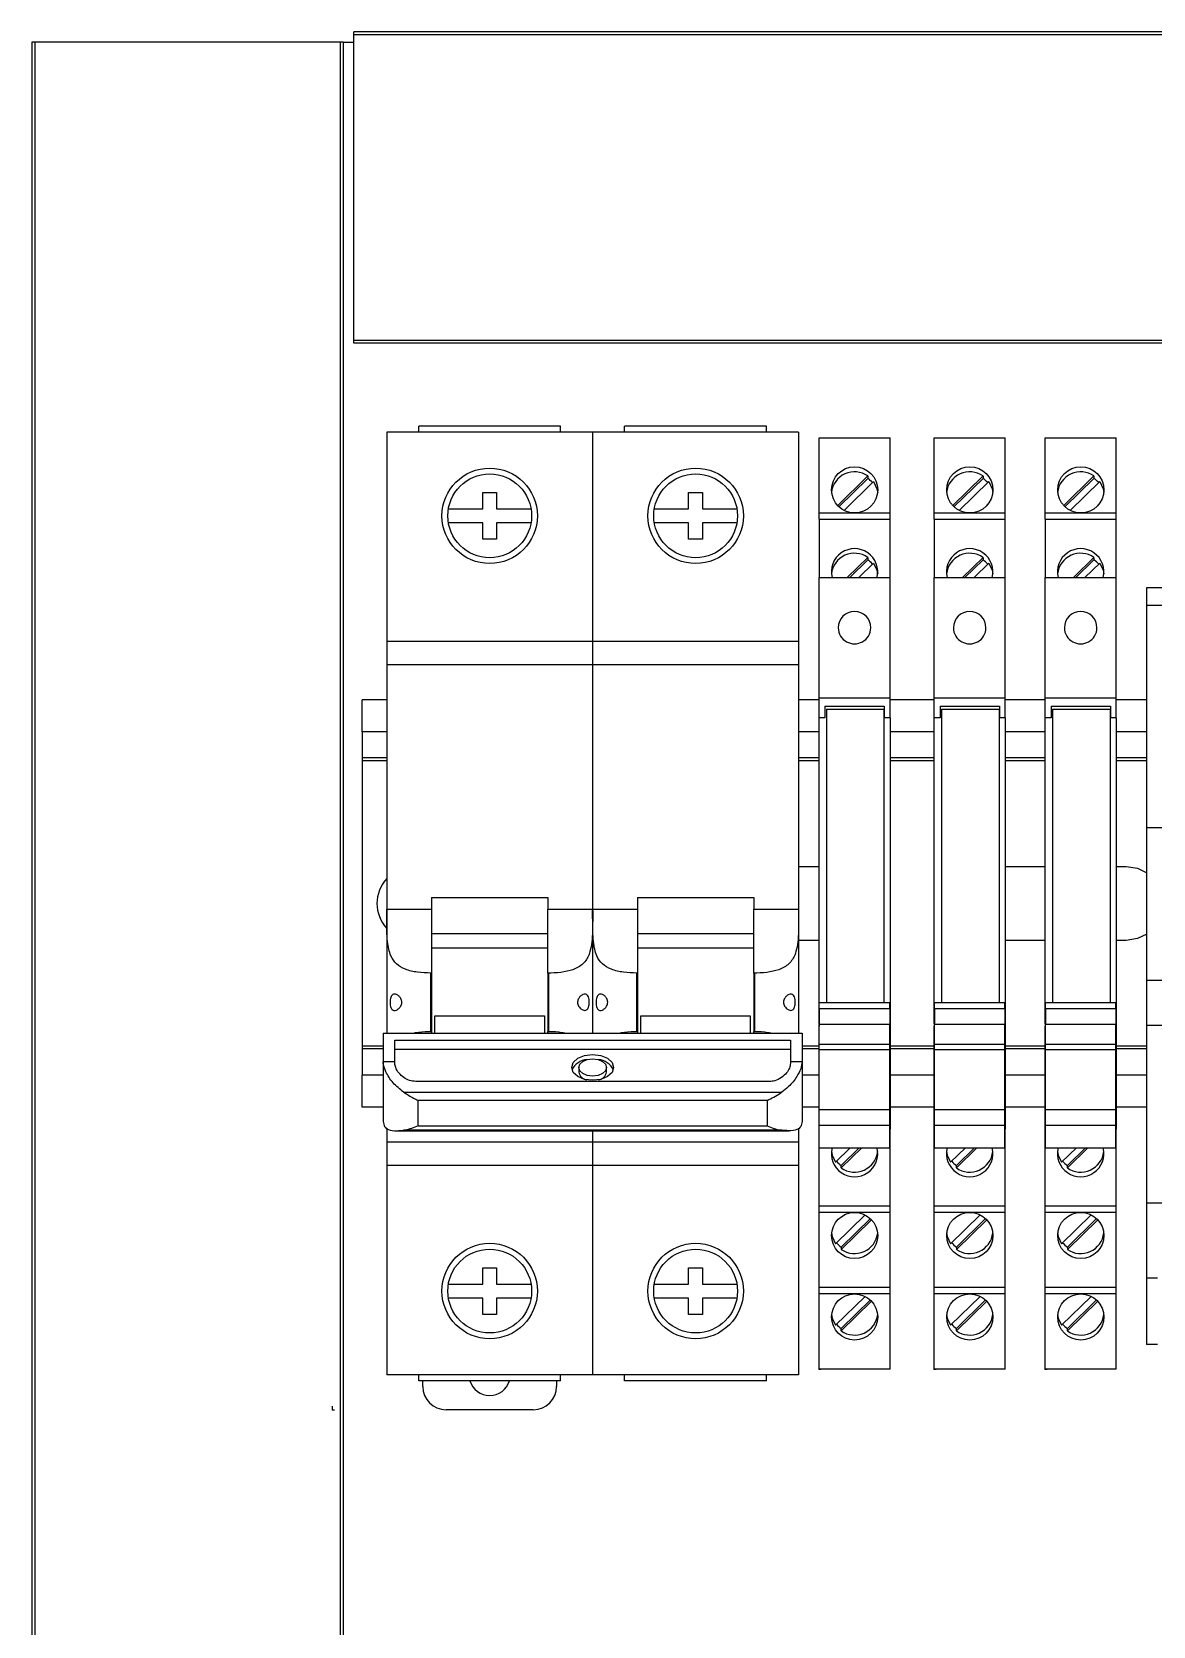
# Model space of a CAD drawing. Header units: millimetres. Extents: x 24 to 293, y 35 to 211.
# Drawn here: x 24.4 to 72.6, y 118.9 to 187.4 of the extents above; entities that cross this region are included whole.
import ezdxf

# ---------------------------------------------------------------- set-up
doc = ezdxf.new("R2010")
doc.units = ezdxf.units.MM
doc.header["$PDSIZE"] = -1

msp = doc.modelspace()

# ---------------------------------------------------------------- linework, layer by layer
at = {"color": 7, "linetype": 'Continuous', "lineweight": 25}
for p, q in [((123.214, 187.366), (38.214, 187.366)), ((38.214, 187.241), (38.214, 187.366)), ((123.214, 187.241), (38.214, 187.241)), ((38.214, 174.116), (38.214, 187.241)), ((24.377, 186.928), (24.377, 61.928)), ((24.502, 186.928), (24.377, 186.928)), ((24.502, 186.928), (24.502, 61.928)), ((37.627, 186.928), (24.502, 186.928)), ((37.627, 186.928), (37.627, 61.928)), ((37.752, 186.928), (37.627, 186.928)), ((37.752, 186.928), (37.752, 61.928)), ((37.752, 186.928), (38.214, 186.928)), ((123.214, 174.116), (38.214, 174.116)), ((38.214, 173.991), (38.214, 174.116)), ((123.214, 173.991), (38.214, 173.991)), ((48.474, 170.178), (39.624, 170.178)), ((39.624, 170.178), (39.624, 161.178)), ((40.999, 170.178), (40.999, 170.428)), ((47.099, 170.428), (40.999, 170.428)), ((47.099, 170.178), (47.099, 170.428)), ((57.324, 170.178), (48.474, 170.178)), ((48.474, 170.178), (48.474, 161.178)), ((55.949, 170.428), (49.849, 170.428)), ((49.849, 170.178), (49.849, 170.428)), ((55.949, 170.178), (55.949, 170.428)), ((57.324, 170.178), (57.324, 161.178)), ((58.201, 169.928), (61.251, 169.928)), ((58.201, 166.7), (58.201, 169.928)), ((61.251, 166.7), (61.251, 169.928)), ((63.15, 169.928), (66.2, 169.928)), ((63.15, 166.7), (63.15, 169.928)), ((66.2, 166.7), (66.2, 169.928)), ((67.919, 169.928), (70.969, 169.928)), ((67.919, 166.7), (67.919, 169.928)), ((70.969, 166.7), (70.969, 169.928)), ((60.298, 168.291), (58.993, 167.014)), ((59.046, 166.962), (60.298, 168.187)), ((59.275, 166.806), (60.546, 168.049)), ((60.298, 168.291), (60.298, 168.187)), ((65.247, 168.291), (63.942, 167.014)), ((63.995, 166.962), (65.247, 168.187)), ((64.224, 166.806), (65.495, 168.049)), ((65.247, 168.291), (65.247, 168.187)), ((70.016, 168.291), (68.71, 167.014)), ((68.763, 166.962), (70.016, 168.187)), ((68.993, 166.806), (70.264, 168.049)), ((70.016, 168.291), (70.016, 168.187)), ((43.749, 167.578), (44.349, 167.578)), ((43.749, 166.878), (43.749, 167.578)), ((44.349, 167.578), (44.349, 166.878)), ((52.599, 167.578), (53.199, 167.578)), ((52.599, 166.878), (52.599, 167.578)), ((53.199, 167.578), (53.199, 166.878)), ((42.274, 166.878), (43.749, 166.878)), ((44.349, 166.878), (45.824, 166.878)), ((51.124, 166.878), (52.599, 166.878)), ((53.199, 166.878), (54.674, 166.878)), ((58.201, 166.7), (59.726, 166.7)), ((58.201, 166.428), (58.201, 166.7)), ((58.201, 166.428), (61.251, 166.428)), ((58.201, 166.428), (58.201, 163.928)), ((59.726, 166.7), (61.251, 166.7)), ((61.251, 166.428), (61.251, 166.7)), ((61.251, 163.928), (61.251, 166.428)), ((63.15, 166.7), (64.675, 166.7)), ((63.15, 166.428), (63.15, 166.7)), ((63.15, 166.428), (66.2, 166.428)), ((63.15, 166.428), (63.15, 163.928)), ((64.675, 166.7), (66.2, 166.7)), ((66.2, 166.428), (66.2, 166.7)), ((66.2, 163.928), (66.2, 166.428)), ((67.919, 166.7), (69.444, 166.7)), ((67.919, 166.428), (67.919, 166.7)), ((67.919, 166.428), (70.969, 166.428)), ((67.919, 166.428), (67.919, 163.928)), ((69.444, 166.7), (70.969, 166.7)), ((70.969, 166.428), (70.969, 166.7)), ((70.969, 163.928), (70.969, 166.428)), ((43.749, 166.278), (42.274, 166.278)), ((43.749, 165.578), (43.749, 166.278)), ((44.349, 166.278), (44.349, 165.578)), ((45.824, 166.278), (44.349, 166.278)), ((52.599, 166.278), (51.124, 166.278)), ((52.599, 165.578), (52.599, 166.278)), ((53.199, 166.278), (53.199, 165.578)), ((54.674, 166.278), (53.199, 166.278)), ((44.349, 165.578), (43.749, 165.578)), ((53.199, 165.578), (52.599, 165.578)), ((60.298, 164.791), (59.417, 163.928)), ((59.523, 163.928), (60.298, 164.687)), ((59.911, 163.928), (60.546, 164.549)), ((60.298, 164.791), (60.298, 164.687)), ((65.247, 164.791), (64.366, 163.928)), ((64.472, 163.928), (65.247, 164.687)), ((64.861, 163.928), (65.495, 164.549)), ((65.247, 164.791), (65.247, 164.687)), ((70.016, 164.791), (69.134, 163.928)), ((69.241, 163.928), (70.016, 164.687)), ((69.629, 163.928), (70.264, 164.549)), ((70.016, 164.791), (70.016, 164.687)), ((58.201, 163.928), (61.251, 163.928)), ((58.201, 158.753), (58.201, 163.928)), ((61.251, 158.753), (61.251, 163.928)), ((63.15, 163.928), (66.2, 163.928)), ((63.15, 158.753), (63.15, 163.928)), ((66.2, 158.753), (66.2, 163.928)), ((67.919, 163.928), (70.969, 163.928)), ((67.919, 158.753), (67.919, 163.928)), ((70.969, 158.753), (70.969, 163.928)), ((72.292, 163.503), (122.554, 163.503)), ((72.292, 162.727), (72.292, 163.503)), ((122.554, 162.727), (72.292, 162.727)), ((72.292, 153.193), (72.292, 162.727)), ((59.026, 161.771), (59.026, 161.767)), ((60.426, 161.767), (60.426, 161.771)), ((63.975, 161.771), (63.975, 161.767)), ((65.375, 161.767), (65.375, 161.771)), ((68.744, 161.771), (68.744, 161.767)), ((70.144, 161.767), (70.144, 161.771)), ((39.624, 161.178), (39.624, 160.178)), ((48.474, 161.178), (39.624, 161.178)), ((57.324, 161.178), (48.474, 161.178)), ((48.474, 161.178), (48.474, 160.178)), ((57.324, 161.178), (57.324, 160.178)), ((39.624, 160.178), (39.624, 149.685)), ((48.474, 160.178), (39.624, 160.178)), ((48.474, 160.178), (48.474, 149.685)), ((57.324, 160.178), (48.474, 160.178)), ((57.324, 160.178), (57.324, 149.685)), ((39.624, 158.678), (38.564, 158.678)), ((38.564, 157.303), (38.564, 158.678)), ((58.201, 158.678), (57.324, 158.678)), ((58.201, 158.753), (61.251, 158.753)), ((58.201, 157.903), (58.201, 158.753)), ((58.451, 158.403), (58.451, 157.903)), ((58.451, 158.403), (61.001, 158.403)), ((58.517, 158.273), (58.516, 145.653)), ((58.517, 158.273), (60.992, 158.273)), ((60.992, 158.273), (60.991, 145.653)), ((61.001, 158.403), (61.001, 157.903)), ((61.251, 157.903), (61.251, 158.753)), ((63.15, 158.678), (61.251, 158.678)), ((63.15, 158.753), (66.2, 158.753)), ((63.15, 157.903), (63.15, 158.753)), ((63.4, 158.403), (63.4, 157.903)), ((63.4, 158.403), (65.95, 158.403)), ((63.466, 158.273), (63.465, 145.653)), ((63.466, 158.273), (65.941, 158.273)), ((65.941, 158.273), (65.94, 145.653)), ((65.95, 158.403), (65.95, 157.903)), ((66.2, 157.903), (66.2, 158.753)), ((67.919, 158.678), (66.2, 158.678)), ((67.919, 158.753), (70.969, 158.753)), ((67.919, 157.903), (67.919, 158.753)), ((68.169, 158.403), (70.719, 158.403)), ((68.169, 158.403), (68.169, 157.903)), ((68.234, 158.273), (68.233, 145.653)), ((68.234, 158.273), (70.709, 158.273)), ((70.709, 158.273), (70.708, 145.653)), ((70.719, 158.403), (70.719, 157.903)), ((70.969, 157.903), (70.969, 158.753)), ((72.292, 158.678), (70.969, 158.678)), ((58.451, 157.903), (58.201, 157.903)), ((58.201, 144.753), (58.201, 157.903)), ((61.251, 157.903), (61.001, 157.903)), ((61.251, 157.903), (61.251, 144.753)), ((63.4, 157.903), (63.15, 157.903)), ((63.15, 144.753), (63.15, 157.903)), ((66.2, 157.903), (65.95, 157.903)), ((66.2, 157.903), (66.2, 144.753)), ((68.169, 157.903), (67.919, 157.903)), ((67.919, 144.753), (67.919, 157.903)), ((70.969, 157.903), (70.719, 157.903)), ((70.969, 157.903), (70.969, 144.753)), ((38.564, 157.303), (38.564, 156.178)), ((39.624, 157.303), (38.564, 157.303)), ((58.201, 157.303), (57.324, 157.303)), ((63.15, 157.303), (61.251, 157.303)), ((67.919, 157.303), (66.2, 157.303)), ((72.292, 157.303), (70.969, 157.303)), ((39.624, 156.178), (38.564, 156.178)), ((38.564, 156.178), (38.564, 156.053)), ((58.201, 156.178), (57.324, 156.178)), ((63.15, 156.178), (61.251, 156.178)), ((67.919, 156.178), (66.2, 156.178)), ((72.292, 156.178), (70.969, 156.178)), ((38.564, 156.053), (38.564, 143.803)), ((39.624, 156.053), (38.564, 156.053)), ((58.201, 156.053), (57.324, 156.053)), ((63.15, 156.053), (61.251, 156.053)), ((67.919, 156.053), (66.2, 156.053)), ((72.292, 156.053), (70.969, 156.053)), ((72.292, 153.193), (73.369, 153.193)), ((72.292, 146.639), (72.292, 153.193)), ((57.324, 151.516), (58.201, 151.516)), ((66.2, 151.516), (67.919, 151.516)), ((70.969, 151.516), (71.401, 151.516)), ((41.549, 150.183), (46.549, 150.183)), ((41.549, 150.183), (41.549, 149.685)), ((46.549, 150.183), (46.549, 149.685)), ((50.399, 150.183), (55.399, 150.183)), ((50.399, 150.183), (50.399, 149.685)), ((55.399, 150.183), (55.399, 149.685)), ((39.624, 149.685), (41.549, 149.685)), ((39.624, 149.685), (39.624, 144.355)), ((41.549, 149.685), (41.549, 146.937)), ((46.549, 149.685), (48.474, 149.685)), ((46.549, 146.937), (46.549, 149.685)), ((48.474, 149.685), (50.399, 149.685)), ((48.474, 149.685), (48.474, 144.355)), ((50.399, 149.685), (50.399, 146.937)), ((55.399, 149.685), (57.324, 149.685)), ((55.399, 146.937), (55.399, 149.685)), ((57.324, 149.685), (57.324, 144.355)), ((46.549, 148.627), (41.549, 148.627)), ((55.399, 148.627), (50.399, 148.627)), ((46.549, 148.012), (41.549, 148.012)), ((55.399, 148.012), (50.399, 148.012)), ((58.201, 148.341), (57.324, 148.341)), ((67.919, 148.341), (66.2, 148.341)), ((71.401, 148.341), (70.969, 148.341)), ((41.524, 144.429), (41.524, 146.937)), ((41.549, 146.937), (41.524, 146.937)), ((41.549, 146.937), (41.549, 144.429)), ((46.574, 146.937), (46.549, 146.937)), ((46.549, 146.937), (46.549, 144.429)), ((46.574, 146.937), (46.574, 144.429)), ((50.399, 146.937), (50.374, 146.937)), ((50.374, 144.429), (50.374, 146.937)), ((50.399, 146.937), (50.399, 144.429)), ((55.424, 146.937), (55.399, 146.937)), ((55.399, 146.937), (55.399, 144.429)), ((55.424, 146.937), (55.424, 144.429)), ((72.292, 146.639), (73.292, 146.639)), ((72.292, 144.693), (72.292, 146.639)), ((61.238, 145.653), (58.213, 145.653)), ((58.213, 145.409), (58.213, 145.653)), ((58.213, 145.409), (61.238, 145.409)), ((58.213, 145.409), (58.213, 144.728)), ((61.238, 145.409), (61.238, 145.653)), ((61.238, 145.409), (61.238, 144.728)), ((66.187, 145.653), (63.162, 145.653)), ((63.162, 145.409), (63.162, 145.653)), ((63.162, 145.409), (66.187, 145.409)), ((63.162, 145.409), (63.162, 144.728)), ((66.187, 145.409), (66.187, 145.653)), ((66.187, 145.409), (66.187, 144.728)), ((70.956, 145.653), (67.931, 145.653)), ((67.931, 145.409), (67.931, 145.653)), ((67.931, 145.409), (70.956, 145.409)), ((67.931, 145.409), (67.931, 144.728)), ((70.956, 145.409), (70.956, 145.653)), ((70.956, 145.409), (70.956, 144.728)), ((41.699, 145.103), (46.399, 145.103)), ((41.699, 144.354), (41.699, 145.103)), ((46.399, 145.103), (46.399, 144.354)), ((50.549, 145.103), (55.249, 145.103)), ((50.549, 144.354), (50.549, 145.103)), ((55.249, 145.103), (55.249, 144.354)), ((58.201, 144.753), (58.201, 144.653)), ((58.201, 144.753), (58.213, 144.753)), ((58.213, 144.653), (58.201, 144.653)), ((58.201, 143.853), (58.201, 144.653)), ((61.238, 144.728), (58.213, 144.728)), ((58.213, 143.875), (58.213, 144.728)), ((61.238, 144.753), (61.251, 144.753)), ((61.238, 143.875), (61.238, 144.728)), ((61.238, 144.653), (61.251, 144.653)), ((61.251, 144.753), (61.251, 144.653)), ((61.251, 144.653), (61.251, 143.853)), ((63.15, 144.753), (63.15, 144.653)), ((63.15, 144.753), (63.162, 144.753)), ((63.162, 144.653), (63.15, 144.653)), ((63.15, 143.853), (63.15, 144.653)), ((66.187, 144.728), (63.162, 144.728)), ((63.162, 143.875), (63.162, 144.728)), ((66.187, 144.753), (66.2, 144.753)), ((66.187, 143.875), (66.187, 144.728)), ((66.187, 144.653), (66.2, 144.653)), ((66.2, 144.753), (66.2, 144.653)), ((66.2, 144.653), (66.2, 143.853)), ((67.919, 144.753), (67.919, 144.653)), ((67.919, 144.753), (67.931, 144.753)), ((67.931, 144.653), (67.919, 144.653)), ((67.919, 143.853), (67.919, 144.653)), ((70.956, 144.728), (67.931, 144.728)), ((67.931, 143.875), (67.931, 144.728)), ((70.956, 144.753), (70.969, 144.753)), ((70.956, 143.875), (70.956, 144.728)), ((70.956, 144.653), (70.969, 144.653)), ((70.969, 144.753), (70.969, 144.653)), ((70.969, 144.653), (70.969, 143.853)), ((72.292, 144.693), (73.292, 144.693)), ((72.292, 137.071), (72.292, 144.693)), ((39.474, 144.355), (39.474, 143.124)), ((39.474, 144.355), (57.474, 144.355)), ((39.974, 144.048), (56.974, 144.048)), ((39.974, 143.124), (39.974, 144.048)), ((41.524, 144.429), (41.549, 144.429)), ((41.549, 144.429), (41.549, 144.355)), ((46.549, 144.429), (46.574, 144.429)), ((46.549, 144.355), (46.549, 144.429)), ((50.374, 144.429), (50.399, 144.429)), ((50.399, 144.429), (50.399, 144.355)), ((55.399, 144.429), (55.424, 144.429)), ((55.399, 144.355), (55.399, 144.429)), ((56.974, 144.048), (56.974, 143.124)), ((57.474, 144.355), (57.474, 143.124)), ((58.201, 143.853), (58.213, 143.853)), ((58.201, 140.742), (58.201, 143.853)), ((61.238, 143.875), (58.213, 143.875)), ((58.213, 143.642), (58.213, 143.875)), ((61.238, 143.642), (61.238, 143.875)), ((61.251, 143.853), (61.238, 143.853)), ((61.251, 143.853), (61.251, 140.742)), ((63.15, 143.853), (63.162, 143.853)), ((63.15, 140.742), (63.15, 143.853)), ((66.187, 143.875), (63.162, 143.875)), ((63.162, 143.642), (63.162, 143.875)), ((66.187, 143.642), (66.187, 143.875)), ((66.2, 143.853), (66.187, 143.853)), ((66.2, 143.853), (66.2, 140.742)), ((67.919, 143.853), (67.931, 143.853)), ((67.919, 140.742), (67.919, 143.853)), ((70.956, 143.875), (67.931, 143.875)), ((67.931, 143.642), (67.931, 143.875)), ((70.956, 143.642), (70.956, 143.875)), ((70.969, 143.853), (70.956, 143.853)), ((70.969, 143.853), (70.969, 140.742)), ((38.564, 143.803), (38.564, 143.678)), ((39.474, 143.803), (38.564, 143.803)), ((38.564, 143.678), (38.564, 142.553)), ((39.474, 143.678), (38.564, 143.678)), ((39.474, 143.124), (39.474, 140.563)), ((39.974, 143.124), (39.474, 143.124)), ((56.974, 143.654), (39.974, 143.654)), ((39.974, 143.06), (39.974, 143.124)), ((56.974, 143.124), (56.974, 143.06)), ((57.474, 143.124), (56.974, 143.124)), ((58.201, 143.803), (57.474, 143.803)), ((58.201, 143.678), (57.474, 143.678)), ((57.474, 143.124), (57.474, 140.563)), ((61.238, 143.642), (58.213, 143.642)), ((58.213, 141.065), (58.213, 143.642)), ((61.238, 141.065), (61.238, 143.642)), ((63.15, 143.803), (61.251, 143.803)), ((63.15, 143.678), (61.251, 143.678)), ((66.187, 143.642), (63.162, 143.642)), ((63.162, 141.065), (63.162, 143.642)), ((66.187, 141.065), (66.187, 143.642)), ((67.919, 143.803), (66.2, 143.803)), ((67.919, 143.678), (66.2, 143.678)), ((70.956, 143.642), (67.931, 143.642)), ((67.931, 141.065), (67.931, 143.642)), ((70.956, 141.065), (70.956, 143.642)), ((72.292, 143.803), (70.969, 143.803)), ((72.292, 143.678), (70.969, 143.678)), ((38.564, 141.178), (38.564, 142.553)), ((39.474, 142.553), (38.564, 142.553)), ((47.874, 142.884), (47.874, 142.687)), ((49.074, 142.687), (49.074, 142.884)), ((58.201, 142.553), (57.474, 142.553)), ((63.15, 142.553), (61.251, 142.553)), ((67.919, 142.553), (66.2, 142.553)), ((72.292, 142.553), (70.969, 142.553)), ((40.349, 141.821), (56.599, 141.821)), ((56.074, 142.281), (40.874, 142.281)), ((39.474, 141.178), (38.564, 141.178)), ((40.974, 140.373), (40.974, 141.467)), ((55.974, 141.467), (40.974, 141.467)), ((55.974, 141.467), (55.974, 140.373)), ((58.201, 141.178), (57.474, 141.178)), ((63.15, 141.178), (61.251, 141.178)), ((67.919, 141.178), (66.2, 141.178)), ((72.292, 141.178), (70.969, 141.178)), ((58.201, 140.742), (58.213, 140.742)), ((58.201, 140.228), (58.201, 140.742)), ((61.238, 141.065), (58.213, 141.065)), ((58.213, 140.394), (58.213, 141.065)), ((61.238, 140.394), (58.213, 140.394)), ((58.213, 139.428), (58.213, 140.394)), ((61.238, 140.394), (61.238, 141.065)), ((61.251, 140.742), (61.238, 140.742)), ((61.238, 139.428), (61.238, 140.394)), ((61.251, 140.742), (61.251, 140.228)), ((63.15, 140.742), (63.162, 140.742)), ((63.15, 140.228), (63.15, 140.742)), ((66.187, 141.065), (63.162, 141.065)), ((63.162, 140.394), (63.162, 141.065)), ((66.187, 140.394), (63.162, 140.394)), ((63.162, 139.428), (63.162, 140.394)), ((66.187, 140.394), (66.187, 141.065)), ((66.2, 140.742), (66.187, 140.742)), ((66.187, 139.428), (66.187, 140.394)), ((66.2, 140.742), (66.2, 140.228)), ((67.919, 140.742), (67.931, 140.742)), ((67.919, 140.228), (67.919, 140.742)), ((70.956, 141.065), (67.931, 141.065)), ((67.931, 140.394), (67.931, 141.065)), ((70.956, 140.394), (67.931, 140.394)), ((67.931, 139.428), (67.931, 140.394)), ((70.956, 140.394), (70.956, 141.065)), ((70.969, 140.742), (70.956, 140.742)), ((70.956, 139.428), (70.956, 140.394)), ((70.969, 140.742), (70.969, 140.228)), ((39.624, 140.273), (39.624, 139.678)), ((40.025, 140.166), (56.924, 140.166)), ((56.599, 140.187), (40.349, 140.187)), ((40.974, 140.373), (55.974, 140.373)), ((48.474, 140.166), (48.474, 139.678)), ((57.324, 140.273), (57.324, 139.678)), ((58.201, 140.228), (58.213, 140.228)), ((58.201, 139.428), (58.201, 140.228)), ((61.251, 140.228), (61.238, 140.228)), ((61.251, 139.428), (61.251, 140.228)), ((63.15, 140.228), (63.162, 140.228)), ((63.15, 139.428), (63.15, 140.228)), ((66.2, 140.228), (66.187, 140.228)), ((66.2, 139.428), (66.2, 140.228)), ((67.919, 140.228), (67.931, 140.228)), ((67.919, 139.428), (67.919, 140.228)), ((70.969, 140.228), (70.956, 140.228)), ((70.969, 139.428), (70.969, 140.228)), ((48.474, 139.678), (39.624, 139.678)), ((39.624, 139.678), (39.624, 138.678)), ((57.324, 139.678), (48.474, 139.678)), ((48.474, 139.678), (48.474, 138.678)), ((57.324, 139.678), (57.324, 138.678)), ((58.201, 139.428), (58.213, 139.428)), ((58.201, 136.928), (58.201, 139.428)), ((58.213, 139.428), (61.238, 139.428)), ((59.54, 139.428), (58.906, 138.808)), ((59.929, 139.428), (59.153, 138.67)), ((59.153, 138.566), (60.035, 139.428)), ((61.238, 139.428), (61.251, 139.428)), ((61.251, 136.928), (61.251, 139.428)), ((63.15, 139.428), (63.162, 139.428)), ((63.15, 136.928), (63.15, 139.428)), ((63.162, 139.428), (66.187, 139.428)), ((64.489, 139.428), (63.855, 138.808)), ((64.878, 139.428), (64.102, 138.67)), ((64.102, 138.566), (64.984, 139.428)), ((66.187, 139.428), (66.2, 139.428)), ((66.2, 136.928), (66.2, 139.428)), ((67.919, 139.428), (67.931, 139.428)), ((67.919, 136.928), (67.919, 139.428)), ((67.931, 139.428), (70.956, 139.428)), ((69.258, 139.428), (68.624, 138.808)), ((69.647, 139.428), (68.871, 138.67)), ((68.871, 138.566), (69.753, 139.428)), ((70.956, 139.428), (70.969, 139.428)), ((70.969, 136.928), (70.969, 139.428)), ((48.474, 138.678), (39.624, 138.678)), ((39.624, 138.678), (39.624, 129.678)), ((57.324, 138.678), (48.474, 138.678)), ((48.474, 138.678), (48.474, 129.678)), ((57.324, 138.678), (57.324, 129.678)), ((59.153, 138.566), (59.153, 138.67)), ((64.102, 138.566), (64.102, 138.67)), ((68.871, 138.566), (68.871, 138.67)), ((72.292, 133.848), (72.292, 137.071)), ((72.292, 137.071), (122.554, 137.071)), ((61.251, 136.928), (58.201, 136.928)), ((58.201, 136.656), (58.201, 136.928)), ((59.726, 136.656), (58.201, 136.656)), ((58.201, 133.428), (58.201, 136.656)), ((58.906, 135.308), (60.177, 136.551)), ((60.406, 136.395), (59.153, 135.17)), ((60.459, 136.343), (59.153, 135.066)), ((61.251, 136.656), (59.726, 136.656)), ((61.251, 136.656), (61.251, 136.928)), ((61.251, 133.428), (61.251, 136.656)), ((66.2, 136.928), (63.15, 136.928)), ((63.15, 136.656), (63.15, 136.928)), ((64.675, 136.656), (63.15, 136.656)), ((63.15, 133.428), (63.15, 136.656)), ((63.855, 135.308), (65.126, 136.551)), ((65.355, 136.395), (64.102, 135.17)), ((65.408, 136.343), (64.102, 135.066)), ((66.2, 136.656), (64.675, 136.656)), ((66.2, 136.656), (66.2, 136.928)), ((66.2, 133.428), (66.2, 136.656)), ((70.969, 136.928), (67.919, 136.928)), ((67.919, 136.656), (67.919, 136.928)), ((69.444, 136.656), (67.919, 136.656)), ((67.919, 133.428), (67.919, 136.656)), ((68.624, 135.308), (69.895, 136.551)), ((70.124, 136.395), (68.871, 135.17)), ((70.177, 136.343), (68.871, 135.066)), ((70.969, 136.656), (69.444, 136.656)), ((70.969, 136.656), (70.969, 136.928)), ((70.969, 133.428), (70.969, 136.656)), ((59.153, 135.17), (59.153, 135.066)), ((64.102, 135.17), (64.102, 135.066)), ((68.871, 135.17), (68.871, 135.066)), ((43.749, 134.278), (44.349, 134.278)), ((43.749, 133.578), (43.749, 134.278)), ((44.349, 134.278), (44.349, 133.578)), ((52.599, 133.578), (52.599, 134.278)), ((52.599, 134.278), (53.199, 134.278)), ((53.199, 134.278), (53.199, 133.578)), ((42.274, 133.578), (43.749, 133.578)), ((44.349, 133.578), (45.824, 133.578)), ((51.124, 133.578), (52.599, 133.578)), ((53.199, 133.578), (54.674, 133.578)), ((72.292, 133.848), (72.742, 133.848)), ((72.292, 131.003), (72.292, 133.848)), ((43.749, 132.978), (42.274, 132.978)), ((43.749, 132.278), (43.749, 132.978)), ((44.349, 132.978), (44.349, 132.278)), ((45.824, 132.978), (44.349, 132.978)), ((52.599, 132.978), (51.124, 132.978)), ((52.599, 132.278), (52.599, 132.978)), ((53.199, 132.978), (53.199, 132.278)), ((54.674, 132.978), (53.199, 132.978)), ((61.251, 133.428), (58.201, 133.428)), ((58.201, 133.156), (58.201, 133.428)), ((59.726, 133.156), (58.201, 133.156)), ((58.201, 129.928), (58.201, 133.156)), ((60.177, 133.051), (58.906, 131.808)), ((60.406, 132.895), (59.153, 131.67)), ((61.251, 133.156), (59.726, 133.156)), ((61.251, 133.156), (61.251, 133.428)), ((61.251, 129.928), (61.251, 133.156)), ((66.2, 133.428), (63.15, 133.428)), ((63.15, 133.156), (63.15, 133.428)), ((64.675, 133.156), (63.15, 133.156)), ((63.15, 129.928), (63.15, 133.156)), ((65.126, 133.051), (63.855, 131.808)), ((65.355, 132.895), (64.102, 131.67)), ((66.2, 133.156), (64.675, 133.156)), ((66.2, 133.156), (66.2, 133.428)), ((66.2, 129.928), (66.2, 133.156)), ((70.969, 133.428), (67.919, 133.428)), ((67.919, 133.156), (67.919, 133.428)), ((69.444, 133.156), (67.919, 133.156)), ((67.919, 129.928), (67.919, 133.156)), ((69.895, 133.051), (68.624, 131.808)), ((70.124, 132.895), (68.871, 131.67)), ((70.969, 133.156), (69.444, 133.156)), ((70.969, 133.156), (70.969, 133.428)), ((70.969, 129.928), (70.969, 133.156)), ((44.349, 132.278), (43.749, 132.278)), ((53.199, 132.278), (52.599, 132.278)), ((59.153, 131.566), (60.459, 132.843)), ((64.102, 131.566), (65.408, 132.843)), ((68.871, 131.566), (70.177, 132.843)), ((59.153, 131.566), (59.153, 131.67)), ((64.102, 131.566), (64.102, 131.67)), ((68.871, 131.566), (68.871, 131.67)), ((72.292, 131.003), (72.742, 131.003)), ((48.474, 129.678), (39.624, 129.678)), ((40.999, 129.428), (40.999, 129.678)), ((47.099, 129.428), (40.999, 129.428)), ((41.174, 129.178), (41.174, 129.428)), ((46.924, 129.428), (46.924, 129.178)), ((47.099, 129.428), (47.099, 129.678)), ((57.324, 129.678), (48.474, 129.678)), ((49.849, 129.428), (49.849, 129.678)), ((55.949, 129.428), (49.849, 129.428)), ((55.949, 129.428), (55.949, 129.678)), ((61.251, 129.928), (58.201, 129.928)), ((66.2, 129.928), (63.15, 129.928)), ((70.969, 129.928), (67.919, 129.928)), ((45.924, 128.178), (42.174, 128.178))]:
    msp.add_line(p, q, dxfattribs=at)
at = {"color": 7, "linetype": 'Continuous'}
for p, q in [((72.292, 131.003), (72.292, 131.165)), ((72.292, 131.003), (72.292, 131.165)), ((72.292, 131.003), (72.373, 131.003)), ((72.292, 131.003), (72.373, 131.003)), ((58.201, 129.928), (58.201, 130.09)), ((58.201, 129.928), (58.201, 130.09)), ((58.201, 129.928), (58.201, 130.09)), ((58.201, 129.928), (58.282, 129.928)), ((58.201, 129.928), (58.282, 129.928)), ((58.201, 129.928), (58.282, 129.928)), ((63.15, 129.928), (63.15, 130.09)), ((63.15, 129.928), (63.15, 130.09)), ((63.15, 129.928), (63.15, 130.09)), ((63.15, 129.928), (63.231, 129.928)), ((63.15, 129.928), (63.231, 129.928)), ((63.15, 129.928), (63.231, 129.928)), ((67.919, 129.928), (67.919, 130.09)), ((67.919, 129.928), (67.919, 130.09)), ((67.919, 129.928), (67.919, 130.09)), ((67.919, 129.928), (67.999, 129.928)), ((67.919, 129.928), (67.999, 129.928)), ((67.919, 129.928), (67.999, 129.928)), ((37.299, 128.178), (37.299, 128.34)), ((37.299, 128.178), (37.38, 128.178))]:
    msp.add_line(p, q, dxfattribs=at)
at = {"color": 7, "linetype": 'Continuous', "lineweight": 25, "flags": 128}
for points in [[(60.546, 168.049), (60.692, 167.741), (60.721, 167.584)], [(65.495, 168.049), (65.641, 167.741), (65.67, 167.584)], [(70.264, 168.049), (70.41, 167.741), (70.439, 167.584)], [(60.546, 164.549), (60.692, 164.241), (60.721, 164.084)], [(65.495, 164.549), (65.641, 164.241), (65.67, 164.084)], [(70.264, 164.549), (70.41, 164.241), (70.439, 164.084)], [(71.401, 151.516), (71.891, 151.438), (72.292, 151.242)], [(72.292, 148.615), (71.891, 148.418), (71.401, 148.341)], [(48.474, 143.438), (48.819, 143.396), (49.111, 143.276), (49.306, 143.096), (49.374, 142.884), (49.306, 142.672), (49.111, 142.492), (48.819, 142.372), (48.474, 142.33), (48.13, 142.372), (47.838, 142.492), (47.643, 142.672), (47.574, 142.884), (47.643, 143.096), (47.838, 143.276), (48.13, 143.396), (48.474, 143.438)], [(48.474, 143.253), (48.704, 143.225), (48.899, 143.145), (49.029, 143.025), (49.074, 142.884), (49.029, 142.743), (48.899, 142.623), (48.704, 142.543), (48.474, 142.515), (48.245, 142.543), (48.05, 142.623), (47.92, 142.743), (47.874, 142.884), (47.92, 143.025), (48.05, 143.145), (48.245, 143.225), (48.474, 143.253)], [(58.731, 139.273), (58.76, 139.116), (58.906, 138.808)], [(63.68, 139.273), (63.709, 139.116), (63.855, 138.808)], [(68.448, 139.273), (68.477, 139.116), (68.624, 138.808)], [(58.731, 135.773), (58.76, 135.616), (58.906, 135.308)], [(63.68, 135.773), (63.709, 135.616), (63.855, 135.308)], [(68.448, 135.773), (68.477, 135.616), (68.624, 135.308)], [(58.731, 132.273), (58.76, 132.116), (58.906, 131.808)], [(63.68, 132.273), (63.709, 132.116), (63.855, 131.808)], [(68.448, 132.273), (68.477, 132.116), (68.624, 131.808)]]:
    msp.add_lwpolyline(points, dxfattribs=at)
at = {"color": 7, "linetype": 'Continuous', "lineweight": 25}
for centre, radius in [((44.049, 166.578), 2.05), ((52.899, 166.578), 2.05), ((59.731, 167.693), 0.992), ((64.68, 167.693), 0.992), ((69.449, 167.693), 0.992), ((44.049, 166.578), 1.8), ((52.899, 166.578), 1.8), ((59.731, 135.664), 0.992), ((64.68, 135.664), 0.992), ((69.449, 135.664), 0.992), ((44.049, 133.278), 2.05), ((44.049, 133.278), 1.8), ((52.899, 133.278), 2.05), ((52.899, 133.278), 1.8), ((59.731, 132.164), 0.992), ((64.68, 132.164), 0.992), ((69.449, 132.164), 0.992)]:
    msp.add_circle(centre, radius, dxfattribs=at)
for centre, radius, start, end in [((59.726, 167.468), 1.002, 55.19897, 173.35856), ((64.675, 167.468), 1.002, 55.19897, 173.35856), ((69.444, 167.468), 1.002, 55.19897, 173.35856), ((59.739, 167.367), 0.992, 39.91612, 55.69314), ((64.688, 167.367), 0.992, 39.91612, 55.69314), ((69.457, 167.367), 0.992, 39.91612, 55.69314), ((59.726, 164.171), 0.997, 345.89505, 194.10495), ((64.675, 164.171), 0.997, 345.89505, 194.10495), ((69.444, 164.171), 0.997, 345.89505, 194.10495), ((59.726, 163.968), 1.002, 55.19897, 173.35856), ((59.739, 163.867), 0.992, 39.91612, 55.69314), ((64.675, 163.968), 1.002, 55.19897, 173.35856), ((64.688, 163.867), 0.992, 39.91612, 55.69314), ((69.444, 163.968), 1.002, 55.19897, 173.35856), ((69.457, 163.867), 0.992, 39.91612, 55.69314), ((59.726, 161.771), 0.7, 0, 180), ((64.675, 161.771), 0.7, 0, 180), ((69.444, 161.771), 0.7, 0, 180), ((59.719, 161.771), 0.693, 180.00949, 211.16481), ((59.733, 161.771), 0.693, 328.83519, 359.99051), ((64.668, 161.771), 0.693, 180.00949, 211.16481), ((64.682, 161.771), 0.693, 328.83519, 359.99051), ((69.437, 161.771), 0.693, 180.00949, 211.16481), ((69.45, 161.771), 0.693, 328.83519, 359.99051), ((59.726, 161.786), 0.707, 211.92503, 328.07497), ((64.675, 161.786), 0.707, 211.92503, 328.07497), ((69.444, 161.786), 0.707, 211.92503, 328.07497), ((40.794, 149.928), 1.588, 137.44992, 222.55008), ((48.287, 142.445), 0.777, 94.94559, 153.96935), ((48.662, 142.445), 0.777, 26.03065, 85.05441), ((48.279, 142.76), 0.412, 190.17569, 261.6531), ((48.669, 142.76), 0.412, 278.3469, 349.82431), ((59.726, 139.185), 0.997, 165.89505, 14.10495), ((59.726, 139.389), 1.002, 235.19897, 353.35856), ((64.675, 139.185), 0.997, 165.89505, 14.10495), ((64.675, 139.389), 1.002, 235.19897, 353.35856), ((69.444, 139.185), 0.997, 165.89505, 14.10495), ((69.443, 139.389), 1.002, 235.19897, 353.35856), ((59.713, 139.489), 0.992, 219.91612, 235.69314), ((64.662, 139.489), 0.992, 219.91612, 235.69314), ((69.43, 139.489), 0.992, 219.91612, 235.69314), ((59.726, 135.889), 1.002, 235.19897, 353.35856), ((64.675, 135.889), 1.002, 235.19897, 353.35856), ((69.443, 135.889), 1.002, 235.19897, 353.35856), ((59.713, 135.989), 0.992, 219.91612, 235.69314), ((64.662, 135.989), 0.992, 219.91612, 235.69314), ((69.43, 135.989), 0.992, 219.91612, 235.69314), ((59.726, 132.389), 1.002, 235.19897, 353.35856), ((64.675, 132.389), 1.002, 235.19897, 353.35856), ((69.443, 132.389), 1.002, 235.19897, 353.35856), ((59.713, 132.489), 0.992, 219.91612, 235.69314), ((64.662, 132.489), 0.992, 219.91612, 235.69314), ((69.43, 132.489), 0.992, 219.91612, 235.69314), ((44.049, 129.678), 0.885, 196.41816, 343.58184), ((42.174, 129.178), 1, 180, 270), ((45.924, 129.178), 1, 270, 0)]:
    msp.add_arc(centre, radius, start, end, dxfattribs=at)
for centre, start_param, end_param in [((59.726, 161.767), 3.141593, 3.68285), ((59.726, 161.767), 5.741928, 6.283185), ((64.675, 161.767), 3.141593, 3.68285), ((64.675, 161.767), 5.741928, 6.283185), ((69.444, 161.767), 3.141593, 3.68285), ((69.444, 161.767), 5.741928, 6.283185)]:
    msp.add_ellipse(centre, major_axis=(0.7, 0), ratio=0.982559, start_param=start_param, end_param=end_param, dxfattribs=at)
for points, knots in [([(41.524, 146.937), (41.328, 146.944), (40.935, 146.957), (40.414, 147.08), (40.023, 147.311), (39.757, 147.703), (39.632, 148.325), (39.624, 149.037), (39.624, 149.521), (39.624, 149.685)], [0, 0, 0, 0, 0.129106, 0.258297, 0.385208, 0.511372, 0.680446, 0.891774, 1, 1, 1, 1]), ([(48.474, 149.685), (48.476, 149.363), (48.478, 148.706), (48.419, 147.924), (48.17, 147.397), (47.778, 147.113), (47.256, 146.974), (46.837, 146.939), (46.61, 146.937), (46.574, 146.937)], [0, 0, 0, 0, 0.21204, 0.433508, 0.577203, 0.72166, 0.849989, 0.976342, 1, 1, 1, 1]), ([(50.374, 146.937), (50.178, 146.944), (49.785, 146.957), (49.264, 147.08), (48.873, 147.311), (48.607, 147.703), (48.482, 148.325), (48.474, 149.037), (48.474, 149.521), (48.474, 149.685)], [0, 0, 0, 0, 0.129106, 0.258297, 0.385208, 0.511372, 0.680446, 0.891774, 1, 1, 1, 1]), ([(57.324, 149.685), (57.326, 149.363), (57.328, 148.706), (57.269, 147.924), (57.02, 147.397), (56.628, 147.113), (56.106, 146.974), (55.687, 146.939), (55.46, 146.937), (55.424, 146.937)], [0, 0, 0, 0, 0.21204, 0.433508, 0.577203, 0.72166, 0.849989, 0.976342, 1, 1, 1, 1]), ([(40.272, 145.683), (40.269, 145.652), (40.264, 145.591), (40.219, 145.498), (40.144, 145.408), (40.04, 145.341), (39.939, 145.325), (39.859, 145.363), (39.806, 145.442), (39.777, 145.551), (39.77, 145.636), (39.769, 145.715), (39.774, 145.793), (39.796, 145.892), (39.833, 145.969), (39.887, 146.021), (39.96, 146.04), (40.054, 146.018), (40.149, 145.953), (40.223, 145.862), (40.265, 145.771), (40.27, 145.711), (40.272, 145.683)], [0, 0, 0, 0, 0.037337, 0.074416, 0.131258, 0.205083, 0.279321, 0.337802, 0.396587, 0.447816, 0.494176, 0.499784, 0.544554, 0.589291, 0.634935, 0.683659, 0.737965, 0.800676, 0.872878, 0.92674, 0.965843, 1, 1, 1, 1]), ([(48.329, 145.683), (48.328, 145.646), (48.325, 145.572), (48.302, 145.474), (48.265, 145.396), (48.211, 145.345), (48.138, 145.326), (48.045, 145.348), (47.949, 145.413), (47.875, 145.504), (47.835, 145.595), (47.822, 145.685), (47.836, 145.775), (47.879, 145.868), (47.955, 145.958), (48.059, 146.025), (48.16, 146.041), (48.24, 146.003), (48.292, 145.923), (48.321, 145.814), (48.329, 145.73), (48.329, 145.687), (48.329, 145.683)], [0, 0, 0, 0, 0.04477, 0.089507, 0.135151, 0.183875, 0.238181, 0.300892, 0.373095, 0.426956, 0.466059, 0.500216, 0.537553, 0.574632, 0.631474, 0.705299, 0.779537, 0.838018, 0.896803, 0.948032, 0.994392, 1, 1, 1, 1]), ([(49.122, 145.683), (49.119, 145.652), (49.114, 145.591), (49.069, 145.498), (48.994, 145.408), (48.89, 145.341), (48.789, 145.325), (48.709, 145.363), (48.656, 145.442), (48.627, 145.551), (48.62, 145.636), (48.619, 145.715), (48.624, 145.793), (48.646, 145.892), (48.683, 145.969), (48.737, 146.021), (48.81, 146.04), (48.904, 146.018), (48.999, 145.953), (49.073, 145.862), (49.115, 145.771), (49.12, 145.711), (49.122, 145.683)], [0, 0, 0, 0, 0.037337, 0.074416, 0.131258, 0.205083, 0.279321, 0.337802, 0.396587, 0.447816, 0.494176, 0.499784, 0.544554, 0.589291, 0.634935, 0.683659, 0.737965, 0.800676, 0.872878, 0.92674, 0.965843, 1, 1, 1, 1]), ([(57.179, 145.683), (57.178, 145.646), (57.175, 145.572), (57.152, 145.474), (57.115, 145.396), (57.061, 145.345), (56.988, 145.326), (56.895, 145.348), (56.799, 145.413), (56.725, 145.504), (56.685, 145.595), (56.672, 145.685), (56.686, 145.775), (56.729, 145.868), (56.805, 145.958), (56.909, 146.025), (57.01, 146.041), (57.09, 146.003), (57.142, 145.923), (57.171, 145.814), (57.179, 145.73), (57.179, 145.687), (57.179, 145.683)], [0, 0, 0, 0, 0.04477, 0.089507, 0.135151, 0.183875, 0.238181, 0.300892, 0.373095, 0.426956, 0.466059, 0.500216, 0.537553, 0.574632, 0.631474, 0.705299, 0.779537, 0.838018, 0.896803, 0.948032, 0.994392, 1, 1, 1, 1]), ([(40.778, 144.355), (40.804, 144.363), (40.991, 144.419), (41.262, 144.426), (41.489, 144.428), (41.524, 144.429)], [0, 0, 0, 0, 0.121125, 0.861396, 1, 1, 1, 1]), ([(46.574, 144.429), (46.776, 144.428), (47.035, 144.426), (47.252, 144.368), (47.301, 144.355)], [0, 0, 0, 0, 0.776332, 1, 1, 1, 1]), ([(49.628, 144.355), (49.654, 144.363), (49.841, 144.419), (50.112, 144.426), (50.339, 144.428), (50.374, 144.429)], [0, 0, 0, 0, 0.121125, 0.861396, 1, 1, 1, 1]), ([(55.424, 144.429), (55.626, 144.428), (55.885, 144.426), (56.102, 144.368), (56.151, 144.355)], [0, 0, 0, 0, 0.776332, 1, 1, 1, 1]), ([(40.349, 141.821), (40.191, 141.95), (39.874, 142.209), (39.593, 142.652), (39.484, 142.958), (39.477, 143.085), (39.474, 143.124)], [0, 0, 0, 0, 0.335374, 0.671597, 0.900273, 1, 1, 1, 1]), ([(57.474, 143.124), (57.462, 143.027), (57.437, 142.834), (57.236, 142.453), (56.956, 142.093), (56.701, 141.898), (56.599, 141.821)], [0, 0, 0, 0, 0.236503, 0.472038, 0.78989, 1, 1, 1, 1]), ([(40.874, 142.281), (40.782, 142.29), (40.597, 142.309), (40.346, 142.448), (40.137, 142.642), (39.999, 142.865), (39.982, 143.001), (39.974, 143.06)], [0, 0, 0, 0, 0.191919, 0.383119, 0.592008, 0.819896, 1, 1, 1, 1]), ([(56.974, 143.06), (56.965, 142.993), (56.947, 142.86), (56.808, 142.64), (56.596, 142.439), (56.336, 142.303), (56.15, 142.287), (56.074, 142.281)], [0, 0, 0, 0, 0.200463, 0.400395, 0.614164, 0.842221, 1, 1, 1, 1]), ([(40.349, 141.821), (40.493, 141.73), (40.697, 141.6), (40.908, 141.497), (40.973, 141.467), (40.974, 141.467)], [0, 0, 0, 0, 0.693757, 0.992484, 1, 1, 1, 1]), ([(55.974, 141.467), (55.976, 141.467), (56.164, 141.553), (56.377, 141.674), (56.578, 141.807), (56.599, 141.821)], [0, 0, 0, 0, 0.00753, 0.893795, 1, 1, 1, 1]), ([(39.474, 140.563), (39.487, 140.482), (39.511, 140.321), (39.713, 140.186), (39.993, 140.154), (40.248, 140.178), (40.349, 140.187)], [0, 0, 0, 0, 0.236503, 0.472038, 0.78989, 1, 1, 1, 1]), ([(57.474, 140.563), (57.462, 140.482), (57.437, 140.321), (57.236, 140.186), (56.956, 140.154), (56.701, 140.178), (56.599, 140.187)], [0, 0, 0, 0, 0.236503, 0.472038, 0.78989, 1, 1, 1, 1]), ([(40.974, 140.373), (40.973, 140.373), (40.785, 140.287), (40.572, 140.213), (40.371, 140.189), (40.349, 140.187)], [0, 0, 0, 0, 0.00753, 0.893795, 1, 1, 1, 1]), ([(55.974, 140.373), (55.976, 140.373), (56.164, 140.287), (56.377, 140.213), (56.578, 140.189), (56.599, 140.187)], [0, 0, 0, 0, 0.00753, 0.893795, 1, 1, 1, 1])]:
    msp.add_open_spline(points, degree=3, knots=knots, dxfattribs=at)
at = {"color": 7, "linetype": 'Continuous'}
for p in [(72.292, 131.003), (72.292, 131.003), (58.201, 129.928), (58.201, 129.928), (58.201, 129.928), (63.15, 129.928), (63.15, 129.928), (63.15, 129.928), (67.919, 129.928), (67.919, 129.928), (67.919, 129.928), (37.299, 128.178)]:
    msp.add_point(p, dxfattribs=at)

doc.saveas('drawing.dxf')
